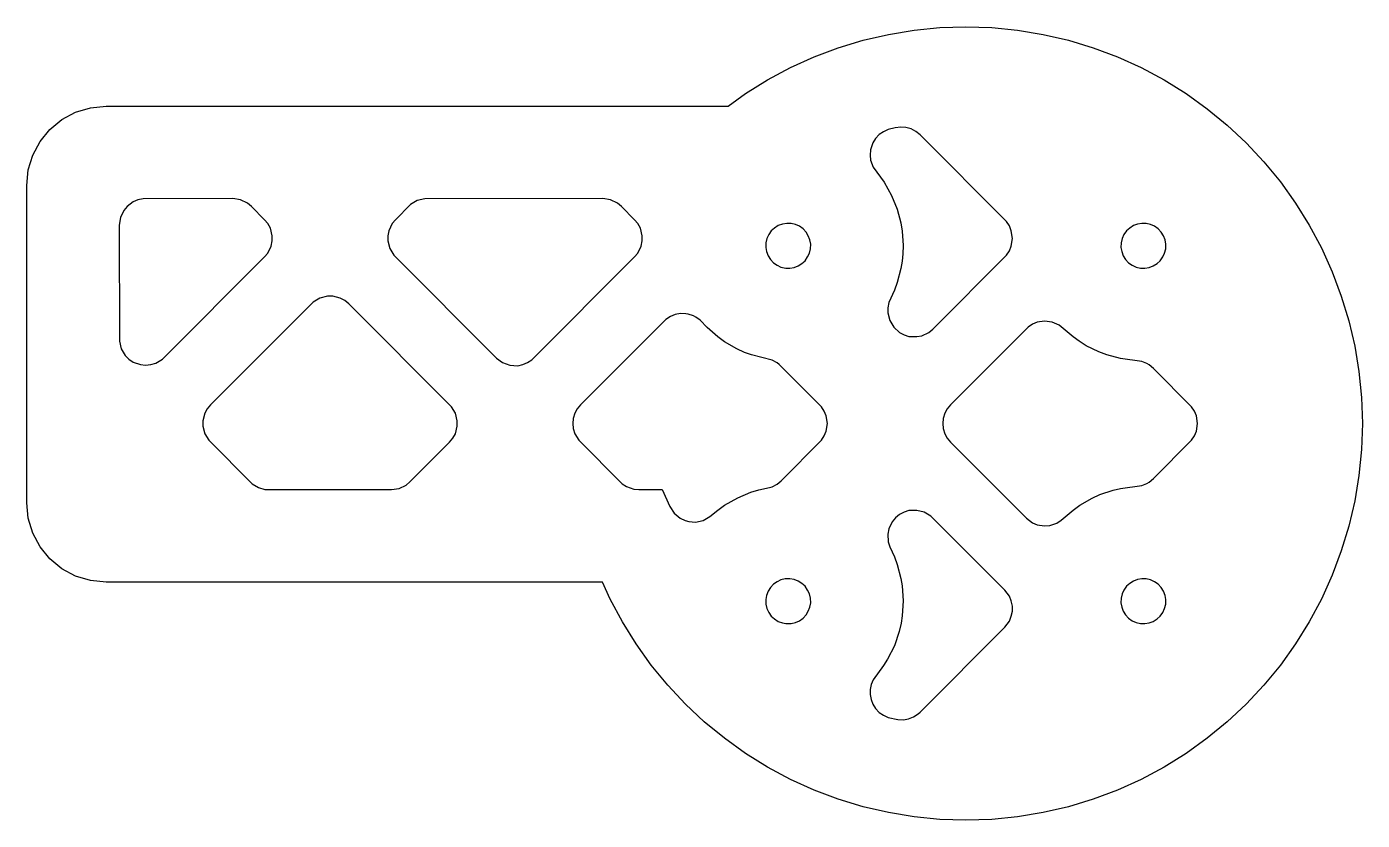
# Model space of a CAD drawing. Header units: millimetres. Extents: x 0 to 101, y 0 to 60.
import ezdxf

# ---------------------------------------------------------------- set-up
doc = ezdxf.new("R2010")
doc.units = ezdxf.units.MM
doc.layers.add('CUT', color=1, linetype='Continuous')

msp = doc.modelspace()

# ---------------------------------------------------------------- linework, layer by layer
at = {"layer": 'CUT'}
for points in [[(71.06, 0), (69.09, 0.06), (67.14, 0.26), (65.2, 0.58), (63.29, 1.02), (61.41, 1.59), (59.57, 2.28), (57.79, 3.09), (56.06, 4.02), (54.39, 5.06), (52.79, 6.2), (51.27, 7.44), (49.84, 8.79), (48.5, 10.22), (47.25, 11.74), (46.11, 13.33), (45.07, 15), (44.15, 16.73), (43.57, 18), (6, 18), (4.83, 18.12), (3.7, 18.46), (2.67, 19.01), (1.76, 19.76), (1.01, 20.67), (0.46, 21.7), (0.12, 22.83), (0, 24), (0, 48), (0.12, 49.17), (0.46, 50.3), (1.01, 51.33), (1.76, 52.24), (2.67, 52.99), (3.7, 53.54), (4.83, 53.88), (6, 54), (53.07, 54), (54.39, 54.94), (56.06, 55.98), (57.79, 56.91), (59.57, 57.72), (61.41, 58.41), (63.29, 58.98), (65.2, 59.42), (67.14, 59.74), (69.09, 59.94), (71.06, 60), (73.02, 59.94), (74.97, 59.74), (76.91, 59.42), (78.82, 58.98), (80.7, 58.41), (82.54, 57.72), (84.32, 56.91), (86.06, 55.98), (87.72, 54.94), (89.32, 53.8), (90.84, 52.56), (92.27, 51.21), (93.61, 49.78), (94.86, 48.26), (96, 46.67), (97.04, 45), (97.96, 43.27), (98.77, 41.48), (99.46, 39.64), (100.03, 37.76), (100.48, 35.85), (100.8, 33.92), (100.99, 31.96), (101.06, 30), (100.99, 28.04), (100.8, 26.08), (100.48, 24.15), (100.03, 22.24), (99.46, 20.36), (98.77, 18.52), (97.96, 16.73), (97.04, 15), (96, 13.33), (94.86, 11.74), (93.61, 10.22), (92.27, 8.79), (90.84, 7.44), (89.32, 6.2), (87.72, 5.06), (86.06, 4.02), (84.32, 3.09), (82.54, 2.28), (80.7, 1.59), (78.82, 1.02), (76.91, 0.58), (74.97, 0.26), (73.02, 0.06), (71.06, 0)], [(66.75, 36.59), (67.34, 36.57), (67.72, 36.64), (68.25, 36.89), (68.56, 37.14), (74.13, 42.73), (74.35, 43.06), (74.5, 43.42), (74.59, 44), (74.5, 44.58), (74.35, 44.94), (74.13, 45.27), (67.59, 51.82), (67.28, 52.08), (66.92, 52.27), (66.53, 52.38), (66.13, 52.41), (65.72, 52.36), (65.17, 52.22), (64.82, 52.06), (64.5, 51.84), (64.23, 51.56), (64.03, 51.23), (63.84, 50.69), (63.81, 50.3), (63.85, 49.92), (64.05, 49.38), (64.87, 48.24), (65.44, 47.25), (65.87, 46.2), (66.15, 45.16), (66.25, 44.54), (66.32, 43.47), (66.3, 42.83), (66.24, 42.27), (66.15, 41.71), (65.87, 40.67), (65.65, 40.07), (65.23, 39.14), (65.15, 38.75), (65.15, 38.36), (65.3, 37.79), (65.6, 37.29), (66.03, 36.89), (66.38, 36.71), (66.75, 36.59)], [(8.61, 34.45), (9, 34.41), (9.39, 34.45), (9.77, 34.56), (10.27, 34.87), (18, 42.59), (18.25, 42.89), (18.5, 43.42), (18.58, 43.8), (18.58, 44.2), (18.44, 44.77), (18.25, 45.11), (18, 45.41), (17, 46.41), (16.7, 46.66), (16.17, 46.91), (15.59, 47), (8.8, 46.99), (8.42, 46.91), (8.06, 46.76), (7.59, 46.41), (7.34, 46.11), (7.09, 45.58), (7, 45), (7.01, 36.22), (7.15, 35.65), (7.45, 35.14), (7.73, 34.87), (8.06, 34.65), (8.61, 34.45)], [(36.56, 34.4), (37.15, 34.37), (37.53, 34.45), (37.89, 34.6), (38.22, 34.82), (46, 42.59), (46.25, 42.89), (46.5, 43.42), (46.58, 43.8), (46.58, 44.2), (46.44, 44.77), (46.25, 45.11), (46, 45.41), (45, 46.41), (44.7, 46.66), (44.17, 46.91), (43.59, 47), (30.12, 46.99), (29.55, 46.85), (29.05, 46.55), (27.9, 45.41), (27.65, 45.11), (27.4, 44.58), (27.33, 44.2), (27.33, 43.8), (27.47, 43.23), (27.77, 42.73), (35.54, 34.95), (36.01, 34.6), (36.56, 34.4)], [(57.45, 41.74), (57.73, 41.74), (58.06, 41.79), (58.37, 41.91), (58.66, 42.09), (58.9, 42.31), (59.09, 42.59), (59.23, 42.89), (59.31, 43.21), (59.32, 43.55), (59.26, 43.88), (59.14, 44.19), (58.97, 44.47), (58.74, 44.71), (58.47, 44.91), (58.17, 45.04), (57.84, 45.12), (57.51, 45.13), (57.18, 45.08), (56.87, 44.96), (56.59, 44.78), (56.34, 44.56), (56.15, 44.29), (56.01, 43.98), (55.93, 43.66), (55.92, 43.32), (55.98, 43), (56.1, 42.68), (56.27, 42.4), (56.5, 42.16), (56.77, 41.96), (57.07, 41.83), (57.45, 41.74)], [(84.27, 41.75), (84.6, 41.74), (84.93, 41.79), (85.24, 41.91), (85.53, 42.09), (85.77, 42.31), (85.96, 42.59), (86.1, 42.89), (86.18, 43.21), (86.19, 43.55), (86.13, 43.88), (86.02, 44.19), (85.84, 44.47), (85.61, 44.71), (85.34, 44.91), (85.04, 45.04), (84.71, 45.12), (84.38, 45.13), (84.05, 45.08), (83.74, 44.96), (83.46, 44.78), (83.21, 44.56), (83.02, 44.29), (82.88, 43.98), (82.8, 43.66), (82.79, 43.32), (82.85, 43), (82.97, 42.68), (83.14, 42.4), (83.37, 42.16), (83.64, 41.96), (83.94, 41.83), (84.27, 41.75)], [(18.02, 25.02), (18.32, 25), (27.59, 25), (28.17, 25.09), (28.7, 25.34), (29, 25.59), (32, 28.59), (32.25, 28.89), (32.44, 29.23), (32.58, 29.8), (32.58, 30.2), (32.44, 30.77), (32.13, 31.27), (24.37, 39.05), (24.06, 39.3), (23.72, 39.48), (23.15, 39.63), (22.76, 39.63), (22.19, 39.48), (21.68, 39.18), (13.9, 31.41), (13.65, 31.11), (13.47, 30.77), (13.33, 30.2), (13.33, 29.8), (13.47, 29.23), (13.77, 28.73), (17.05, 25.45), (17.55, 25.15), (18.02, 25.02)], [(50.1, 22.59), (50.6, 22.55), (51.18, 22.67), (51.7, 22.96), (52.3, 23.45), (52.81, 23.82), (53.8, 24.38), (54.79, 24.8), (55.4, 24.98), (56.2, 25.16), (56.4, 25.22), (56.77, 25.41), (57.09, 25.67), (60.13, 28.73), (60.35, 29.06), (60.5, 29.42), (60.59, 30), (60.5, 30.58), (60.35, 30.94), (60.13, 31.27), (56.94, 34.47), (56.77, 34.59), (56.4, 34.78), (54.85, 35.18), (54.32, 35.38), (53.74, 35.64), (52.81, 36.18), (52.3, 36.55), (51.49, 37.26), (50.95, 37.82), (50.62, 38.05), (50.44, 38.14), (50.06, 38.27), (49.86, 38.3), (49.46, 38.31), (49.07, 38.23), (48.7, 38.08), (48.36, 37.86), (48.22, 37.73), (41.9, 31.41), (41.65, 31.11), (41.47, 30.77), (41.35, 30.39), (41.32, 30), (41.35, 29.61), (41.47, 29.23), (41.77, 28.73), (45.05, 25.45), (45.37, 25.24), (45.93, 25.04), (46.32, 25), (48.09, 25), (48.67, 23.72), (48.99, 23.22), (49.45, 22.84), (49.81, 22.66), (50.1, 22.59)], [(76.46, 22.35), (77.02, 22.26), (77.41, 22.29), (77.95, 22.47), (78.28, 22.68), (79.17, 23.45), (79.68, 23.82), (80.61, 24.36), (81.19, 24.62), (82.21, 24.96), (82.76, 25.09), (84.37, 25.32), (84.75, 25.47), (84.93, 25.57), (85.25, 25.83), (88.13, 28.73), (88.35, 29.06), (88.5, 29.42), (88.59, 30), (88.5, 30.58), (88.35, 30.94), (88.13, 31.27), (85.25, 34.17), (84.93, 34.43), (84.75, 34.53), (84.37, 34.68), (82.76, 34.91), (81.72, 35.18), (81.13, 35.41), (80.17, 35.88), (79.63, 36.22), (79.17, 36.55), (78.12, 37.43), (77.59, 37.67), (77.02, 37.74), (76.46, 37.65), (76.1, 37.5), (75.78, 37.28), (69.9, 31.41), (69.65, 31.11), (69.47, 30.77), (69.35, 30.39), (69.32, 30), (69.35, 29.61), (69.47, 29.23), (69.65, 28.89), (69.9, 28.59), (75.64, 22.85), (76.1, 22.5), (76.46, 22.35)], [(65.17, 7.78), (65.92, 7.61), (66.33, 7.6), (66.73, 7.67), (67.1, 7.82), (67.44, 8.04), (67.59, 8.18), (74, 14.59), (74.35, 15.06), (74.5, 15.42), (74.58, 15.8), (74.58, 16.2), (74.5, 16.58), (74.35, 16.94), (74, 17.41), (68.41, 22.99), (67.91, 23.29), (67.34, 23.43), (66.75, 23.41), (66.38, 23.29), (66.03, 23.11), (65.73, 22.86), (65.48, 22.56), (65.23, 22.03), (65.15, 21.64), (65.18, 21.05), (65.3, 20.68), (65.65, 19.93), (65.87, 19.33), (66.15, 18.29), (66.24, 17.73), (66.32, 16.6), (66.25, 15.46), (66.16, 14.9), (66.02, 14.28), (65.65, 13.2), (65.14, 12.19), (64.84, 11.7), (64.05, 10.62), (63.9, 10.27), (63.82, 9.89), (63.82, 9.51), (63.89, 9.13), (64.03, 8.77), (64.23, 8.44), (64.5, 8.16), (64.82, 7.94), (65.17, 7.78)], [(57.45, 14.87), (57.84, 14.88), (58.17, 14.96), (58.47, 15.09), (58.74, 15.29), (58.97, 15.53), (59.14, 15.81), (59.26, 16.12), (59.32, 16.45), (59.31, 16.79), (59.23, 17.11), (59.09, 17.41), (58.9, 17.69), (58.66, 17.91), (58.37, 18.09), (58.06, 18.21), (57.73, 18.26), (57.4, 18.25), (57.07, 18.17), (56.77, 18.04), (56.5, 17.84), (56.27, 17.6), (56.1, 17.32), (55.98, 17), (55.92, 16.68), (55.93, 16.34), (56.01, 16.02), (56.15, 15.71), (56.34, 15.44), (56.59, 15.22), (56.87, 15.04), (57.18, 14.92), (57.45, 14.87)], [(84.27, 14.88), (84.6, 14.87), (84.93, 14.92), (85.24, 15.04), (85.53, 15.22), (85.77, 15.44), (85.96, 15.71), (86.1, 16.02), (86.18, 16.34), (86.19, 16.68), (86.13, 17), (86.02, 17.32), (85.84, 17.6), (85.61, 17.84), (85.34, 18.04), (85.04, 18.17), (84.71, 18.25), (84.38, 18.26), (84.05, 18.21), (83.74, 18.09), (83.46, 17.91), (83.21, 17.69), (83.02, 17.41), (82.88, 17.11), (82.8, 16.79), (82.79, 16.45), (82.85, 16.12), (82.97, 15.81), (83.14, 15.53), (83.37, 15.29), (83.64, 15.09), (83.94, 14.96), (84.27, 14.88)]]:
    msp.add_lwpolyline(points, close=True, dxfattribs=at)

doc.saveas('drawing.dxf')
